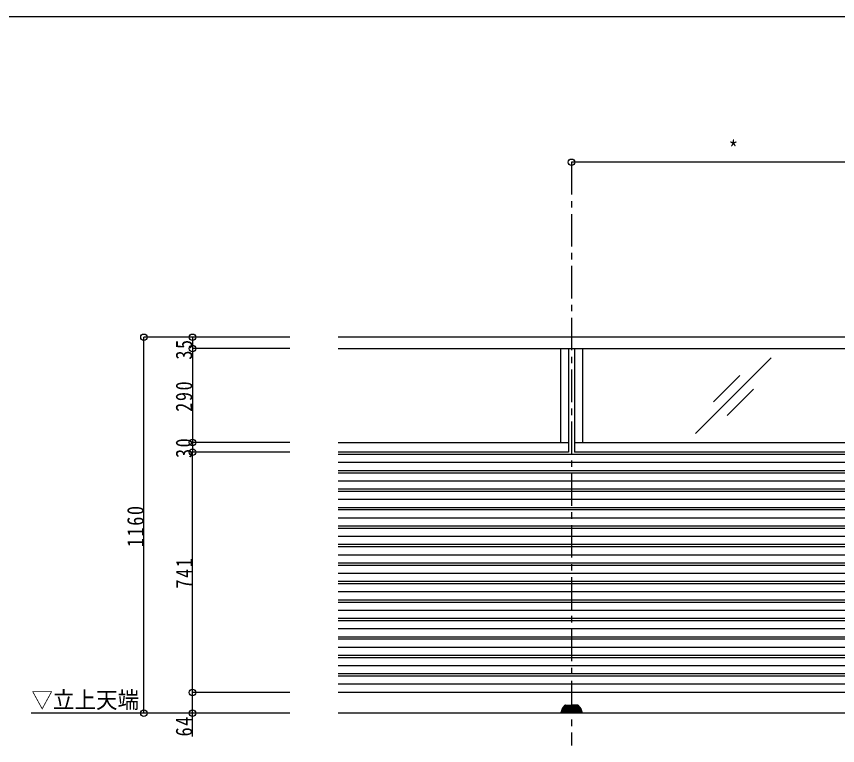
# Model space of a CAD drawing. Units: millimetres at full size, sheet at 1:5, with parts at other scales. Extents: x -1050 to 1050, y -742 to 742.
# Drawn here: x -338 to 295, y 120 to 682 of the extents above; entities that cross this region are included whole.
import ezdxf
from ezdxf.enums import TextEntityAlignment as Align

# ---------------------------------------------------------------- set-up
doc = ezdxf.new("R2010")
doc.units = ezdxf.units.MM
doc.header["$LTSCALE"] = 5
doc.linetypes.add('CHAIN1', pattern=[8, 5, -1, 1, -1])
doc.layers.add('1-5_図枠1_1', color=7, linetype='Continuous')
doc.layers.add('1-6_姿図', color=7, linetype='Continuous')
doc.styles.add('ＭＳ ゴシック', font='')
doc.styles.get('ＭＳ ゴシック').set_extended_font_data('MS Gothic')

# ---------------------------------------------------------------- blocks, each defined once
blk = doc.blocks.new('dimension_origin')
at = {"color": 0, "linetype": 'Continuous', "lineweight": -2}
blk.add_circle((0, 0), 1.25, dxfattribs=at)

msp = doc.modelspace()

# ---------------------------------------------------------------- linework, layer by layer
at = {"layer": '1-5_図枠1_1'}
msp.add_line((-990, 682.5), (703.535, 682.5), dxfattribs=at)
at = {"layer": '1-6_姿図', "linetype": 'CHAIN1'}
msp.add_line((90, 570), (90, 120), dxfattribs=at)
at = {"layer": '1-6_姿図'}
for p, q in [((340, 570), (90, 570)), ((-127.5, 435), (-240, 435)), ((-240, 145), (-240, 435)), ((-202.5, 435), (-202.5, 417.755)), ((872.5, 435), (-90, 435)), ((-127.5, 426.25), (-202.5, 426.25)), ((-202.5, 426.25), (-202.5, 353.75)), ((-90, 426.25), (872.5, 426.25)), ((81.5, 426.25), (81.5, 353.75)), ((87.75, 426.25), (87.75, 346.25)), ((92.25, 426.25), (92.25, 346.25)), ((98.5, 426.25), (98.5, 353.75)), ((185.798, 360.832), (244.134, 419.168)), ((199.498, 385.139), (219.827, 405.468)), ((210.104, 374.532), (230.434, 394.861)), ((-202.5, 353.75), (-202.5, 346.25)), ((-127.5, 353.75), (-202.5, 353.75)), ((-90, 353.75), (87.75, 353.75)), ((92.25, 353.75), (337.73, 353.75)), ((-127.5, 346.25), (-202.5, 346.25)), ((-202.5, 161), (-202.5, 346.25)), ((87.75, 346.25), (-90, 346.25)), ((868.75, 344.5), (-90, 344.5)), ((337.75, 346.25), (92.25, 346.25)), ((868.75, 338.25), (-90, 338.25)), ((868.75, 332), (-90, 332)), ((868.75, 330.25), (-90, 330.25)), ((868.75, 324), (-90, 324)), ((868.75, 317.75), (-90, 317.75)), ((868.75, 316), (-90, 316)), ((868.75, 309.75), (-90, 309.75)), ((868.75, 303.5), (-90, 303.5)), ((868.75, 301.75), (-90, 301.75)), ((868.75, 295.5), (-90, 295.5)), ((868.75, 289.25), (-90, 289.25)), ((868.75, 287.5), (-90, 287.5)), ((868.75, 281.25), (-90, 281.25)), ((868.75, 275), (-90, 275)), ((868.75, 273.25), (-90, 273.25)), ((868.75, 267), (-90, 267)), ((868.75, 260.75), (-90, 260.75)), ((868.75, 259), (-90, 259)), ((868.75, 252.75), (-90, 252.75)), ((868.75, 246.5), (-90, 246.5)), ((868.75, 244.75), (-90, 244.75)), ((868.75, 238.5), (-90, 238.5)), ((868.75, 232.25), (-90, 232.25)), ((868.75, 230.5), (-90, 230.5)), ((868.75, 224.25), (-90, 224.25)), ((868.75, 218), (-90, 218)), ((868.75, 216.25), (-90, 216.25)), ((868.75, 210), (-90, 210)), ((868.75, 203.75), (-90, 203.75)), ((868.75, 202), (-90, 202)), ((868.75, 195.75), (-90, 195.75)), ((868.75, 189.5), (-90, 189.5)), ((868.75, 187.75), (-90, 187.75)), ((868.75, 181.5), (-90, 181.5)), ((868.75, 175.25), (-90, 175.25)), ((868.75, 173.5), (-90, 173.5)), ((868.75, 167.25), (-90, 167.25)), ((-127.5, 161), (-202.5, 161)), ((-202.5, 127.049), (-202.5, 161)), ((868.75, 161), (-90, 161)), ((81.941, 146.311), (81.941, 145.8)), ((81.941, 145.8), (90, 145.8)), ((82.187, 147.014), (82.187, 146.599)), ((82.187, 146.6), (90, 146.6)), ((82.505, 147.76), (82.505, 147.407)), ((82.505, 147.407), (90, 147.407)), ((82.908, 148.524), (82.908, 148.2)), ((82.908, 148.2), (90, 148.2)), ((83.36, 149.001), (90, 149.001)), ((83.424, 149.302), (83.424, 149.001)), ((83.882, 149.8), (90, 149.8)), ((84.073, 150.1), (84.073, 149.8)), ((84.527, 150.6), (90, 150.6)), ((84.75, 150.75), (84.75, 150.6)), ((85.25, 151.25), (90, 151.25)), ((94.75, 151.25), (90, 151.25)), ((95.473, 150.6), (90, 150.6)), ((96.118, 149.8), (90, 149.8)), ((96.64, 149.001), (90, 149.001)), ((97.092, 148.2), (90, 148.2)), ((97.495, 147.407), (90, 147.407)), ((97.813, 146.6), (90, 146.6)), ((98.059, 145.8), (90, 145.8)), ((95.25, 150.75), (95.25, 150.6)), ((95.927, 150.1), (95.927, 149.8)), ((96.576, 149.302), (96.576, 149.001)), ((97.092, 148.524), (97.092, 148.2)), ((97.495, 147.76), (97.495, 147.407)), ((97.813, 147.014), (97.813, 146.599)), ((98.059, 146.311), (98.059, 145.8)), ((-127.5, 145), (-326.963, 145)), ((877.5, 145), (-90, 145)), ((81.75, 145.482), (81.75, 145)), ((98.25, 145.482), (98.25, 145))]:
    msp.add_line(p, q, dxfattribs=at)
for centre, radius, start, end in [((82.114, 145.48), 0.364, 118.33625, 179.71056), ((82.244, 146.303), 0.303, 100.92102, 178.46143), ((82.556, 147.04), 0.37, 97.87545, 184.11221), ((82.92, 147.785), 0.415, 91.62275, 183.49063), ((83.373, 148.536), 0.466, 91.64474, 181.439), ((83.912, 149.312), 0.488, 86.57068, 181.25523), ((84.584, 150.089), 0.512, 86.56134, 178.79631), ((85.25, 150.75), 0.5, 90, 180), ((94.75, 150.75), 0.5, 0, 90), ((95.416, 150.089), 0.512, 1.20369, 93.43866), ((96.088, 149.312), 0.488, 358.74477, 93.42932), ((96.627, 148.536), 0.466, 358.561, 88.35526), ((97.08, 147.785), 0.415, 356.50937, 88.37725), ((97.444, 147.04), 0.37, 355.88779, 82.12455), ((97.756, 146.303), 0.303, 1.53857, 79.07898), ((97.886, 145.48), 0.364, 0.28944, 61.66375)]:
    msp.add_arc(centre, radius, start, end, dxfattribs=at)

# ---------------------------------------------------------------- block references
at = {"layer": '1-6_姿図', "xscale": 2, "yscale": 2}
for p, rotation in [((90, 570), 180), ((-240, 435), 90), ((-202.5, 435), 90), ((-202.5, 426.25), 90), ((-202.5, 426.25), 270), ((-202.5, 353.75), 90), ((-202.5, 353.75), 270), ((-202.5, 346.25), 270), ((-202.5, 346.25), 90), ((-202.5, 161), 90), ((-202.5, 161), 270), ((-240, 145), 270), ((-202.5, 145), 270)]:
    msp.add_blockref('dimension_origin', p, dxfattribs=dict(at, rotation=rotation))

# ---------------------------------------------------------------- texts
at = {"layer": '1-6_姿図', "style": 'ＭＳ ゴシック'}
for s, width, p in [('*', 0.85, (211.25, 570)), ('▽立上天端', 0.95, (-326.851, 145))]:
    msp.add_text(s, height=12.83, dxfattribs=dict(at, width=width)).set_placement(p, align=Align.BOTTOM_LEFT)
at = {"layer": '1-6_姿図', "char_height": 12.83, "attachment_point": 7, "rotation": 90, "style": 'ＭＳ ゴシック'}
for s, insert in [('\\T1.17;\\W0.8;35', (-202.5, 417.755)), ('\\T1.18;\\W0.8;290', (-202.5, 377.5)), ('\\T1.17;\\W0.8;30', (-202.5, 341.875)), ('\\T1.18;\\W0.8;1160', (-240, 273.125)), ('\\T1.18;\\W0.8;741', (-202.5, 241.125)), ('\\T1.17;\\W0.8;64', (-202.5, 127.049))]:
    msp.add_mtext(s, dxfattribs=dict(at, insert=insert))

doc.saveas('drawing.dxf')
